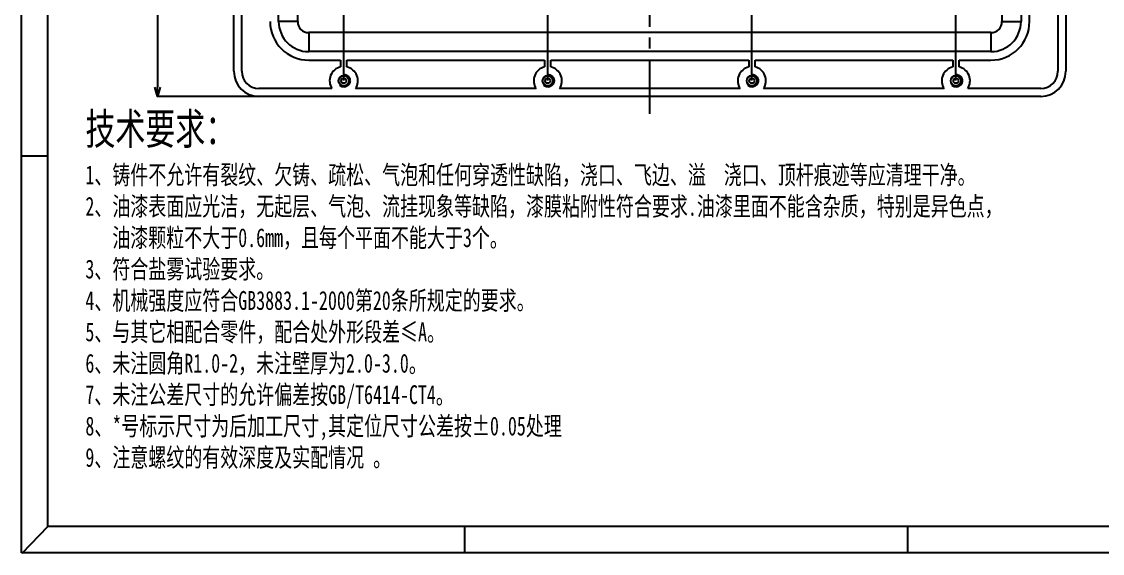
# Model space of a CAD drawing. Header units: millimetres. Extents: x 1713 to 2419, y 76 to 575.
# Drawn here: x 1712.9 to 2057.2, y 76.1 to 245.5 of the extents above; entities that cross this region are included whole.
import ezdxf

# ---------------------------------------------------------------- set-up
doc = ezdxf.new("R2010")
doc.units = ezdxf.units.MM
doc.header["$LTSCALE"] = 46.255
doc.header["$PDMODE"] = 3
doc.header["$PDSIZE"] = 0.3125
doc.linetypes.add('CENTER', pattern=[0.6, 0.375, -0.075, 0.075, -0.075])
doc.linetypes.add('HIDDEN', pattern=[0.2, 0.1, -0.1])
doc.layers.get('0').update_dxf_attribs({"linetype": 'CONTINUOUS'})
doc.layers.get('Defpoints').update_dxf_attribs({"linetype": 'CONTINUOUS'})
doc.layers.add('ECOVER_DXF_CONTINUOUS_LINE', color=7, linetype='CONTINUOUS')
doc.layers.add('ECOVER_DXF_HIDDEN_LINE', color=7, linetype='CONTINUOUS')
doc.styles.get("Standard").update_dxf_attribs({"font": '', "width": 0.5})
doc.styles.add('TEXTSTYLE_2', font='', dxfattribs={"width": 0.7})
doc.styles.get('Standard').set_extended_font_data('SimSun')
doc.styles.get('TEXTSTYLE_2').set_extended_font_data('SimSun')
doc.dimstyles.get("Standard").update_dxf_attribs({"dimtxt": 6, "dimasz": 3, "dimexe": 0.05, "dimexo": 0.0625, "dimgap": 0.09, "dimtad": 1, "dimzin": 0, "dimdsep": 46, "dimtxsty": 'Standard', "dimblk": 'OPEN30', "dimcen": 0.09, "dimclrd": 2, "dimclre": 2, "dimclrt": 2, "dimadec": 0, "dimazin": 0, "dimtp": 0.01, "dimtm": 0.01, "dimtfac": 1, "dimtofl": 0, "dimtmove": 0, "dimatfit": 3, "dimldrblk": 'OPEN30', "dimfxl": 0.18, "dimtolj": 1, "dimtzin": 0, "dimarcsym": 0})

# ---------------------------------------------------------------- blocks, each defined once
blk = doc.blocks.new('_Open30')
at = {"color": 0, "linetype": 'ByBlock', "lineweight": -2}
for p, q in [((-1, 0.26794919), (0, 0)), ((0, 0), (-1, -0.26794919)), ((0, 0), (-1, 0))]:
    blk.add_line(p, q, dxfattribs=at)
blk = doc.blocks.new('*D14')
at = {"color": 2, "lineweight": -2, "transparency": 16777216}
for p, q in [((1880.53333722494, 226.754975852851), (1880.53333722494, 497.237752287786)), ((1883.53333722494, 497.187752287786), (1942.533337224678, 497.187752287786)), ((1945.533337224678, 226.754975852851), (1945.533337224678, 497.237752287786))]:
    blk.add_line(p, q, dxfattribs=at)
at = {"layer": 'Defpoints', "color": 0, "transparency": 16777216}
for p in [(1945.533337224678, 497.187752287786), (1880.53333722494, 226.692475852851), (1945.533337224678, 226.692475852851)]:
    blk.add_point(p, dxfattribs=at)
at = {"color": 2, "lineweight": -2, "transparency": 16777216, "xscale": 3, "yscale": 3, "zscale": 3, "rotation": 180}
blk.add_blockref('_Open30', (1880.53333722494, 497.187752287786), dxfattribs=at)
at = {"color": 2, "lineweight": -2, "transparency": 16777216, "xscale": 3, "yscale": 3, "zscale": 3}
blk.add_blockref('_Open30', (1945.533337224678, 497.187752287786), dxfattribs=at)
at = {"color": 2, "transparency": 16777216, "insert": (1913.033337224809, 500.4944189544527), "char_height": 6, "attachment_point": 5}
blk.add_mtext('\\A1;*65.00±0.05', dxfattribs=at)
blk = doc.blocks.new('*D15')
at = {"color": 2, "lineweight": -2, "transparency": 16777216}
for p, q in [((1815.533337225202, 226.754975852851), (1815.533337225202, 505.0131742064371)), ((1818.533337225202, 504.9631742064371), (2007.533337226962, 504.9631742064371)), ((2010.533337226962, 226.754975852851), (2010.533337226962, 505.0131742064371))]:
    blk.add_line(p, q, dxfattribs=at)
at = {"layer": 'Defpoints', "color": 0, "transparency": 16777216}
for p in [(2010.533337226962, 504.9631742064371), (1815.533337225202, 226.692475852851), (2010.533337226962, 226.692475852851)]:
    blk.add_point(p, dxfattribs=at)
at = {"color": 2, "lineweight": -2, "transparency": 16777216, "xscale": 3, "yscale": 3, "zscale": 3, "rotation": 180}
blk.add_blockref('_Open30', (1815.533337225202, 504.9631742064371), dxfattribs=at)
at = {"color": 2, "lineweight": -2, "transparency": 16777216, "xscale": 3, "yscale": 3, "zscale": 3}
blk.add_blockref('_Open30', (2010.533337226962, 504.9631742064371), dxfattribs=at)
at = {"color": 2, "transparency": 16777216, "insert": (1913.033337226082, 508.2698408731038), "char_height": 6, "attachment_point": 5}
blk.add_mtext('\\A1;*195.00±0.05', dxfattribs=at)
blk = doc.blocks.new('*D17')
at = {"color": 2, "lineweight": -2, "transparency": 16777216}
for p, q in [((1788.470837224794, 486.6924758518114), (1756.163687929833, 486.6924758518114)), ((1756.213687929833, 483.6924758518114), (1756.213687929833, 224.692475852871)), ((1788.470837224794, 221.692475852871), (1756.163687929833, 221.692475852871))]:
    blk.add_line(p, q, dxfattribs=at)
at = {"layer": 'Defpoints', "color": 0, "transparency": 16777216}
for p in [(1788.533337224794, 486.6924758518114), (1756.213687929833, 221.692475852871), (1788.533337224794, 221.692475852871)]:
    blk.add_point(p, dxfattribs=at)
at = {"color": 2, "lineweight": -2, "transparency": 16777216, "xscale": 3, "yscale": 3, "zscale": 3}
for p, rotation in [((1756.213687929833, 486.6924758518114), 90), ((1756.213687929833, 221.692475852871), 270)]:
    blk.add_blockref('_Open30', p, dxfattribs=dict(at, rotation=rotation))
at = {"color": 2, "transparency": 16777216, "insert": (1753.123687929833, 354.1924758523415), "char_height": 6, "attachment_point": 5, "rotation": 90}
blk.add_mtext('\\A1;265.00', dxfattribs=at)

msp = doc.modelspace()

# ---------------------------------------------------------------- linework, layer by layer
at = {"color": 7, "linetype": 'Continuous'}
for p, q in [((1712.935903703059, 76.23934196354045), (1712.935903703059, 575.1993419635404)), ((1721.335903703059, 84.63934196354046), (1721.335903703059, 566.7993419635404)), ((1721.335903703059, 202.6425419635405), (1712.935903703059, 202.6425419635405)), ((1721.335903703059, 84.63934196354046), (1712.957884780555, 76.11478980820445)), ((2410.135903703059, 84.63934196354046), (1721.335903703059, 84.63934196354046)), ((1854.055903703059, 76.23934196354045), (1854.055903703059, 84.63934196354046)), ((1995.175903703059, 76.23934196354045), (1995.175903703059, 84.63934196354046)), ((2418.535903703059, 76.23934196354045), (1712.935903703059, 76.23934196354045))]:
    msp.add_line(p, q, dxfattribs=at)
at = {"color": 3, "linetype": 'CENTER'}
msp.add_line((1913.033337224805, 216.1573193997824), (1913.033337224805, 492.2276323049009), dxfattribs=at)
at = {"layer": 'ECOVER_DXF_CONTINUOUS_LINE', "color": 7, "linetype": 'Continuous'}
for p, q in [((1780.53333722534, 229.6924758523317), (1780.53333722534, 478.6924758523517)), ((2045.533337226824, 478.6924758523517), (2045.533337226824, 229.6924758523317)), ((1794.805147157665, 245.5272657752719), (1794.805140586674, 462.8572955339512)), ((1800.873824103345, 245.5272514420519), (1800.873820173964, 462.8573180789906)), ((2025.192844755739, 462.8573180789906), (2025.192850854272, 245.5272514420519)), ((2031.261521706499, 462.8573037457707), (2031.261530454259, 245.5272739870913)), ((2033.972847805296, 245.5271473172913), (2033.972847805296, 255.6924758512112)), ((1783.033337226599, 229.6924758523317), (1783.033337226599, 252.9508184643316)), ((2043.033337225558, 252.9508184643316), (2043.033337225558, 229.6924758523317)), ((1800.873823897603, 245.5272514420519), (1794.805147155125, 245.5272664051915)), ((2025.192851281, 245.5272514420519), (2031.261527650097, 245.5272734562311)), ((2021.698559036678, 242.0329565739119), (1804.368120932358, 242.0329565739119)), ((1804.368120932358, 242.032956469772), (1804.368142949078, 235.9642770120315)), ((2021.698559036678, 242.0329565739119), (2021.698544071, 235.9642796206115)), ((2021.698544703463, 235.9642796231508), (1804.3681434774, 235.9642770120315)), ((1804.368120932358, 233.2529565748907), (1814.53333722622, 233.2531529880114)), ((1814.53333722622, 233.2531529880114), (1814.53333722622, 231.0799580456112)), ((1816.533337226722, 233.2531529880114), (1879.533337225958, 233.2531529880114)), ((1816.533337226722, 231.0799580456112), (1816.533337226722, 233.2531529880114)), ((1879.533337225958, 233.2531529880114), (1879.533337225958, 231.0799580456112)), ((1881.533337226453, 233.2531529880114), (1944.533337225696, 233.2531529880114)), ((1881.533337226453, 231.0799580456112), (1881.533337226453, 233.2531529880114)), ((1944.533337225696, 233.2531529880114), (1944.533337225696, 231.0799580456112)), ((1946.533337226206, 233.2531529880114), (2009.533337225434, 233.2531529880114)), ((1946.533337226206, 231.0799580456112), (1946.533337226206, 233.2531529880114)), ((2009.533337225434, 233.2531529880114), (2009.533337225434, 231.0799580456112)), ((2011.533337225944, 233.2531529880114), (2021.698592864402, 233.2529565748907)), ((2011.533337225944, 231.0799580456112), (2011.533337225944, 233.2531529880114)), ((1811.791679839344, 224.1924758515913), (1788.533337224794, 224.1924758515913)), ((1876.791679839082, 224.1924758515913), (1819.274994613598, 224.1924758515913)), ((1941.791679838821, 224.1924758515913), (1884.274994613336, 224.1924758515913)), ((2006.791679838551, 224.1924758515913), (1949.274994613082, 224.1924758515913)), ((2037.533337224816, 224.1924758515913), (2014.27499461282, 224.1924758515913)), ((2037.533337224816, 221.692475852871), (1788.533337224794, 221.692475852871))]:
    msp.add_line(p, q, dxfattribs=at)
for centre, radius in [((1815.533337225202, 226.692475852851), 1.64999999946), ((1815.533337225202, 226.692475852851), 1.6000000004), ((1815.533337225202, 226.692475852851), 0.8178602591199998), ((1880.53333722494, 226.692475852851), 1.64999999946), ((1880.53333722494, 226.692475852851), 1.6000000004), ((1880.53333722494, 226.692475852851), 0.8178602591199998), ((1945.533337224678, 226.692475852851), 1.64999999946), ((1945.533337224678, 226.692475852851), 1.6000000004), ((1945.533337224678, 226.692475852851), 0.8178602591199998), ((2010.533337226962, 226.692475852851), 1.64999999946), ((2010.533337226962, 226.692475852851), 1.6000000004), ((2010.533337226962, 226.692475852851), 0.8178602591199998)]:
    msp.add_circle(centre, radius, dxfattribs=at)
for centre, radius, start, end in [((1804.368120932358, 245.5272514420519), 12.27429486716, 179.9996850929011, 269.9999999961894), ((1804.379629446305, 245.538828312471), 9.572664575740001, 180.0691926991002, 269.9312659976957), ((1804.368122486837, 245.5272515131717), 3.49429591716, 180.0000011567994, 269.9999745009901), ((2021.686987566306, 245.538753316431), 9.572656495999999, 270.0691604391063, 359.9313056711005), ((2021.698558965555, 245.5272529965312), 3.49429583588, 270.0000011602143, 359.9999744995005), ((2021.698559036678, 245.5272514420519), 12.27429486716, 270.0001579007107, 359.9995139535001), ((1815.533337225202, 226.692475852851), 4.49999999922, 102.8395884069011, 213.7489885958987), ((1815.533337225202, 226.692475852851), 4.49999999922, 326.2510114041011, 77.16041159309894), ((1880.53333722494, 226.692475852851), 4.49999999922, 102.8395884069011, 213.7489885958987), ((1880.53333722494, 226.692475852851), 4.49999999922, 326.2510114041011, 77.16041159309894), ((1945.533337224678, 226.692475852851), 4.49999999922, 102.8395884069011, 213.7489885958987), ((1945.533337224678, 226.692475852851), 4.49999999922, 326.2510114041011, 77.16041159309894), ((2010.533337226962, 226.692475852851), 4.49999999922, 102.8395884069011, 213.7489885958987), ((2010.533337226962, 226.692475852851), 4.49999999922, 326.2510114041011, 77.16041159309894), ((1788.533337224794, 229.6924758523317), 7.99999999946, 180, 270), ((1788.533337224794, 229.6924758523317), 5.500000000739999, 180, 270), ((2037.533337224816, 229.6924758523317), 7.99999999946, 270, 0), ((2037.533337224816, 229.6924758523317), 5.500000000739999, 270, 0)]:
    msp.add_arc(centre, radius, start, end, dxfattribs=at)
at = {"layer": 'ECOVER_DXF_HIDDEN_LINE', "color": 8, "linetype": 'HIDDEN'}
for centre in [(1815.533337225202, 226.692475852851), (1880.53333722494, 226.692475852851), (1945.533337224678, 226.692475852851), (2010.533337226962, 226.692475852851)]:
    msp.add_circle(centre, 2.0000000005, dxfattribs=at)

# ---------------------------------------------------------------- texts
at = {"insert": (1733.246911235844, 216.3797120004674), "char_height": 6, "width": 604.6926666666666, "attachment_point": 1, "style": 'TEXTSTYLE_2'}
msp.add_mtext('{\\H1.6667x;技术要求：\\P}1、铸件不允许有裂纹、欠铸、疏松、气泡和任何穿透性缺陷，浇口、飞边、溢  浇口、顶杆痕迹等应清理干净。\\P2、油漆表面应光洁，无起层、气泡、流挂现象等缺陷，漆膜粘附性符合要求.油漆里面不能含杂质，特别是异色点，\\P   油漆颗粒不大于0.6mm，且每个平面不能大于3个。\\P3、符合盐雾试验要求。\\P4、机械强度应符合GB3883.1-2000第20条所规定的要求。\\P5、与其它相配合零件，配合处外形段差≤A。\\P6、未注圆角R1.0-2，未注壁厚为2.0-3.0。\\P7、未注公差尺寸的允许偏差按GB/T6414-CT4。\\P8、*号标示尺寸为后加工尺寸,其定位尺寸公差按±0.05处理\\P9、注意螺纹的有效深度及实配情况 。', dxfattribs=at)

# ---------------------------------------------------------------- dimensions: what is measured, and where the dimension line sits
for base, p1, p2, override, picture, middle in [((2010.533337226962, 504.9631742064371), (1815.533337225202, 226.692475852851), (2010.533337226962, 226.692475852851), {"dimgap": 0.09, "dimtol": 1, "dimlim": 0, "dimtp": 0.05, "dimtm": 0.05}, '*D15', (1913.033337226082, 504.9631742064371)), ((1945.533337224678, 497.187752287786), (1880.53333722494, 226.692475852851), (1945.533337224678, 226.692475852851), {"dimtol": 1, "dimtp": 0.05, "dimtm": 0.05}, '*D14', (1913.033337224809, 497.187752287786))]:
    dim = msp.add_linear_dim(base=base, p1=p1, p2=p2, text='*<>', dimstyle='Standard', override=override)
    dim.commit()
    dim.dimension.update_dxf_attribs({"geometry": picture, "text_midpoint": middle, "dimtype": 160})
dim = msp.add_linear_dim(base=(1756.213687929833, 221.692475852871), p1=(1788.533337224794, 486.6924758518114), p2=(1788.533337224794, 221.692475852871), angle=90, dimstyle='Standard')
dim.commit()
dim.dimension.update_dxf_attribs({"geometry": '*D17', "text_midpoint": (1753.123687929833, 354.1924758523415)})

doc.saveas('drawing.dxf')
